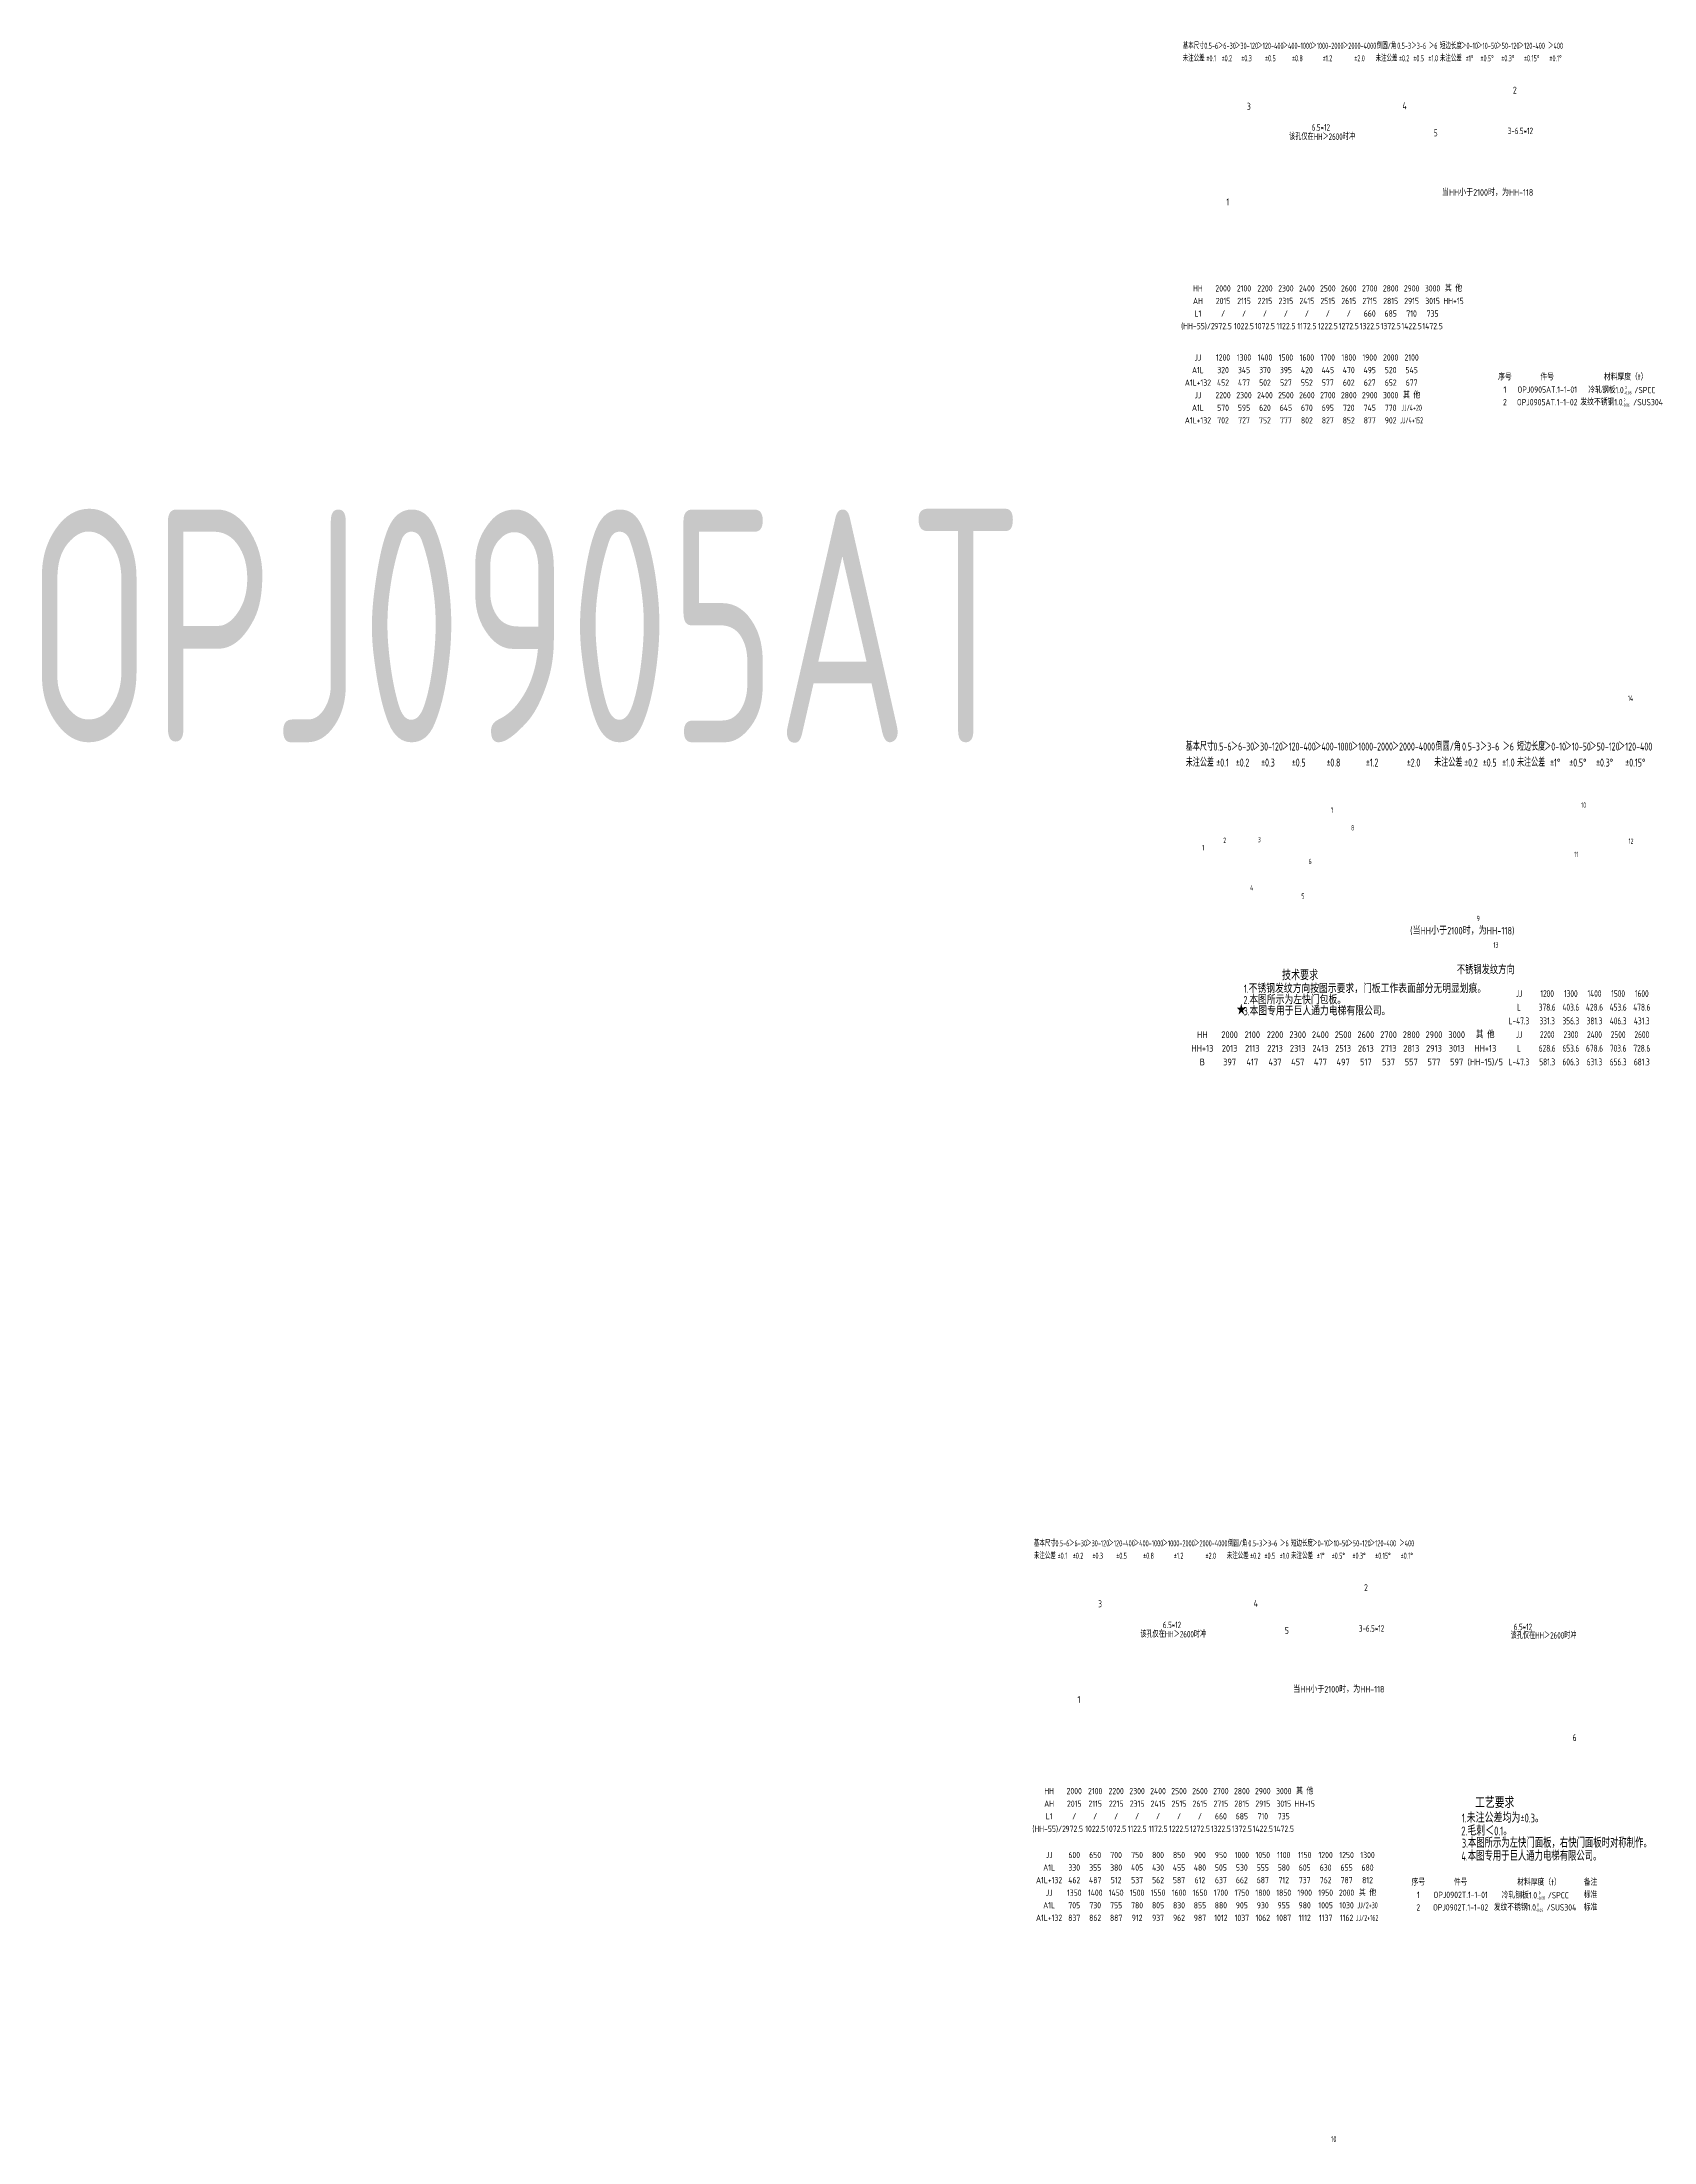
# Model space of a CAD drawing. Header units: inches. Extents: x 14216 to 120088, y -29410 to 23559.
# Drawn here: x 106158 to 113083, y 14538 to 23559 of the extents above; entities that cross this region are included whole.
import ezdxf
from ezdxf.enums import TextEntityAlignment as Align

# ---------------------------------------------------------------- set-up
doc = ezdxf.new("R2010")
doc.units = ezdxf.units.IN
doc.header["$LTSCALE"] = 0.3
doc.header["$MEASUREMENT"] = 0
doc.layers.add('2', color=2, linetype='Continuous')
doc.layers.add('2细实线', color=2, linetype='Continuous')
doc.layers.add('粗实线', color=7, linetype='Continuous', lineweight=30)
doc.styles.add('HZ', font='isocp2.shx', dxfattribs={"width": 0.7, "bigfont": 'hztxt.shx'})

msp = doc.modelspace()

# ---------------------------------------------------------------- texts
at = {"layer": '2', "color": 4, "style": 'HZ', "width": 0.7}
for s, height, p in [('2', 30, (112477.095, 23337.005)), ('3', 30, (111334.421, 23267.649)), ('4', 30, (112002.691, 23269.619)), ('5', 30, (112136.752, 23153.13)), ('1', 30, (111246.078, 22856.874)), ('14', 23.0238, (112970.749, 20728.19)), ('7', 23.024, (111694.018, 20246.566)), ('10', 23.0238, (112769.998, 20269.319)), ('2', 23.024, (111232.834, 20118.119)), ('3', 23.024, (111381.365, 20121.234)), ('8', 23.024, (111781.702, 20171.769)), ('12', 23.0238, (112973.696, 20114.35)), ('1', 23.024, (111141.536, 20086.542)), ('6', 23.024, (111599.372, 20027.447)), ('11', 23.0238, (112740.306, 20057.382)), ('4', 23.024, (111348.056, 19914.376)), ('5', 23.024, (111568.415, 19878.333)), ('9', 23.024, (112321.296, 19782.364)), ('13', 23.0238, (112393.077, 19668.492)), ('2', 30, (111837.796, 16904.182)), ('3', 30, (110695.122, 16834.827)), ('4', 30, (111363.392, 16836.796)), ('5', 30, (111497.453, 16720.307)), ('1', 30, (110606.78, 16424.051)), ('6', 30, (112733.477, 16260.196)), ('10', 25, (111695.933, 14537.865))]:
    msp.add_text(s, height=height, dxfattribs=at).set_placement(p)
at = {"layer": '2', "color": 6, "style": 'HZ'}
for s, height, width, p in [('该孔仅在HH＞2600时冲', 28, 0.7, (111515.38, 23138.093)), ('不锈钢发纹方向', 35, 0.75, (112236.174, 19554.84)), ('1.不锈钢发纹方向按图示要求，门板工作表面部分无明显划痕。', 35, 0.8, (111320.984, 19474.155)), ('2.本图所示为左快门包板。', 35, 0.8, (111319.111, 19425.719)), ('3.本图专用于巨人通力电梯有限公司。', 35, 0.8, (111319.632, 19377.924)), ('该孔仅在HH＞2600时冲', 28, 0.7, (110876.081, 16705.27)), ('该孔仅在HH＞2600时冲', 28, 0.7, (112466.939, 16700.138)), ('2.毛刺＜0.1。', 38, 0.75, (112255.153, 15854.924)), ('1.未注公差均为±0.3。', 38, 0.75, (112257.299, 15910.319)), ('4.本图专用于巨人通力电梯有限公司。', 38, 0.7, (112255.675, 15746.328)), ('3.本图所示为左快门面板，右快门面板时对称制作。', 38, 0.7, (112257.787, 15802.537))]:
    msp.add_text(s, height=height, dxfattribs=dict(at, width=width)).set_placement(p)
at = {"layer": '2', "color": 6, "style": 'HZ', "width": 0.8}
for s, height, p in [('当HH小于2100时，为HH-118', 28, (112368.311, 22912.487)), ('(当HH小于2100时，为HH-118)', 32, (112259.397, 19741.055)), ('当HH小于2100时，为HH-118', 28, (111729.012, 16482.674))]:
    msp.add_text(s, height=height, dxfattribs=at).set_placement(p, align=Align.MIDDLE_CENTER)
at = {"layer": '2', "style": 'HZ', "width": 0.8}
for s, p in [('序号', (112442.677, 22119.649)), ('件号', (112624.352, 22119.649)), ('材料厚度（t）', (112961.238, 22119.649)), ('2', (112442.677, 22011.649)), ('1', (112442.677, 22065.649)), ('OPJ0905AT.1-1-02', (112624.352, 22011.649)), ('OPJ0905AT.1-1-01', (112624.352, 22065.649)), ('发纹不锈钢1.0   /SUS304 ', (112951.57, 22011.649)), ('冷轧钢板1.0   /SPCC', (112945.056, 22063.709)), ('序号', (112070.652, 15653.611)), ('1', (112070.652, 15599.611)), ('OPJ0902T.1-1-01', (112252.327, 15599.611)), ('件号', (112252.327, 15653.611)), ('冷轧钢板1.0   /SPCC', (112573.03, 15597.672)), ('材料厚度（t）', (112589.212, 15653.611)), ('标准', (112810.274, 15599.611)), ('备注', (112810.274, 15653.611)), ('2', (112070.652, 15545.611)), ('OPJ0902T.1-1-02', (112252.327, 15545.611)), ('发纹不锈钢1.0   /SUS304 ', (112579.545, 15545.611)), ('标准', (112810.274, 15545.611))]:
    msp.add_text(s, height=27, dxfattribs=at).set_placement(p, align=Align.MIDDLE_CENTER)
msp.add_text('★', height=38, dxfattribs=at).set_placement((111289.697, 19380.88))
at = {"layer": '2', "color": 6, "attachment_point": 5, "style": 'HZ'}
for s, insert, char_height in [('\\A1;6.5*12', (111651.992, 23191.987), 28), ('\\A1;3-6.5*12', (112509.066, 23177.052), 28), ('\\A1;OPJ0905AT', (108232.204, 21049.578), 1000), ('\\A1;6.5*12', (111012.693, 16759.164), 28), ('\\A1;3-6.5*12', (111869.768, 16744.229), 28), ('\\A1;6.5*12', (112520.254, 16750.573), 28)]:
    msp.add_mtext(s, dxfattribs=dict(at, insert=insert, char_height=char_height))
at = {"layer": '2', "char_height": 13.728, "attachment_point": 1, "style": 'HZ'}
for s, insert in [(' 0\\P-0.06', (112945.939, 22029.123)), (' 0\\P-0.08', (112953.163, 22081.561)), (' 0\\P-0.08', (112581.138, 15615.523)), (' 0\\P-0.06', (112573.914, 15563.086))]:
    msp.add_mtext(s, dxfattribs=dict(at, insert=insert))
at = {"layer": '2细实线', "linetype": 'ByBlock', "style": 'HZ', "width": 0.65}
for s, height, p in [('基本尺寸', 26.73, (111105.366, 23542.506)), ('0.5-6', 26.73, (111181.101, 23542.506)), ('＞6-30', 26.73, (111247.926, 23542.506)), ('＞30-120', 26.73, (111332.571, 23542.506)), ('＞120-400', 26.73, (111435.036, 23542.506)), ('＞400-1000', 26.73, (111550.866, 23542.506)), ('＞1000-2000', 26.73, (111680.061, 23542.506)), ('＞2000-4000', 26.73, (111818.166, 23542.506)), ('倒圆/角', 26.73, (111933.996, 23542.506)), ('0.5-3', 26.73, (112009.731, 23542.506)), ('＞3-6', 26.73, (112072.101, 23542.506)), ('＞6', 26.73, (112134.471, 23542.506)), ('短边长度', 26.73, (112210.206, 23542.506)), ('＞0-10', 26.73, (112290.396, 23542.506)), ('＞10-50', 26.73, (112366.131, 23542.506)), ('＞50-120', 26.73, (112455.231, 23542.506)), ('＞120-400', 26.73, (112557.696, 23542.506)), ('＞400', 26.73, (112660.161, 23542.506)), ('未注公差', 26.73, (111105.366, 23489.046)), ('%%p0.1', 26.73, (111181.101, 23489.046)), ('%%p0.2', 26.73, (111247.926, 23489.046)), ('%%p0.3', 26.73, (111332.571, 23489.046)), ('%%p0.5', 26.73, (111435.036, 23489.046)), ('%%p0.8', 26.73, (111550.866, 23489.046)), ('%%p1.2', 26.73, (111680.061, 23489.046)), ('%%p2.0', 26.73, (111818.166, 23489.046)), ('未注公差', 26.73, (111933.996, 23489.046)), ('%%p0.2', 26.73, (112009.731, 23489.046)), ('%%p0.5', 26.73, (112072.101, 23489.046)), ('%%p1.0', 26.73, (112134.471, 23489.046)), ('未注公差', 26.73, (112210.206, 23489.046)), ('%%p1%%d', 26.73, (112290.396, 23489.046)), ('%%p0.5%%d', 26.73, (112366.131, 23489.046)), ('%%p0.3%%d', 26.73, (112455.231, 23489.046)), ('%%p0.15%%d', 26.73, (112557.696, 23489.046)), ('%%p0.1%%d', 26.73, (112660.161, 23489.046)), ('未注公差', 34.4278, (111132.012, 20463.427)), ('基本尺寸', 34.4278, (111132.012, 20532.283)), ('0.5-6', 34.4278, (111229.557, 20532.283)), ('%%p0.1', 34.4278, (111229.557, 20463.427)), ('＞6-30', 34.4278, (111315.626, 20532.283)), ('%%p0.2', 34.4278, (111315.626, 20463.427)), ('＞30-120', 34.4278, (111424.648, 20532.283)), ('%%p0.3', 34.4278, (111424.648, 20463.427)), ('＞120-400', 34.4278, (111556.621, 20532.283)), ('%%p0.5', 34.4278, (111556.621, 20463.427)), ('＞400-1000', 34.4278, (111705.808, 20532.283)), ('%%p0.8', 34.4278, (111705.808, 20463.427)), ('＞1000-2000', 34.4278, (111872.208, 20532.283)), ('%%p1.2', 34.4278, (111872.208, 20463.427)), ('＞2000-4000', 34.4278, (112050.085, 20532.283)), ('%%p2.0', 34.4278, (112050.085, 20463.427)), ('未注公差', 34.4278, (112199.272, 20463.427)), ('倒圆/角', 34.4278, (112199.272, 20532.283)), ('0.5-3', 34.4278, (112296.817, 20532.283)), ('%%p0.2', 34.4278, (112296.817, 20463.427)), ('＞3-6', 34.4278, (112377.149, 20532.283)), ('%%p0.5', 34.4278, (112377.149, 20463.427)), ('%%p1.0', 34.4278, (112457.48, 20463.427)), ('＞6', 34.4278, (112457.48, 20532.283)), ('未注公差', 34.4278, (112555.026, 20463.427)), ('短边长度', 34.4278, (112555.026, 20532.283)), ('＞0-10', 34.4278, (112658.309, 20532.283)), ('%%p1%%d', 34.4278, (112658.309, 20463.427)), ('＞10-50', 34.4278, (112755.854, 20532.283)), ('%%p0.5%%d', 34.4278, (112755.854, 20463.427)), ('＞50-120', 34.4278, (112870.613, 20532.283)), ('%%p0.3%%d', 34.4278, (112870.613, 20463.427)), ('＞120-400', 34.4278, (113002.587, 20532.283)), ('%%p0.15%%d', 34.4278, (113002.587, 20463.427)), ('未注公差', 26.73, (110466.068, 17056.223)), ('基本尺寸', 26.73, (110466.068, 17109.683)), ('0.5-6', 26.73, (110541.803, 17109.683)), ('%%p0.1', 26.73, (110541.803, 17056.223)), ('＞6-30', 26.73, (110608.628, 17109.683)), ('%%p0.2', 26.73, (110608.628, 17056.223)), ('＞30-120', 26.73, (110693.273, 17109.683)), ('%%p0.3', 26.73, (110693.273, 17056.223)), ('＞120-400', 26.73, (110795.738, 17109.683)), ('%%p0.5', 26.73, (110795.738, 17056.223)), ('＞400-1000', 26.73, (110911.568, 17109.683)), ('%%p0.8', 26.73, (110911.568, 17056.223)), ('＞1000-2000', 26.73, (111040.763, 17109.683)), ('%%p1.2', 26.73, (111040.763, 17056.223)), ('＞2000-4000', 26.73, (111178.868, 17109.683)), ('%%p2.0', 26.73, (111178.868, 17056.223)), ('未注公差', 26.73, (111294.698, 17056.223)), ('倒圆/角', 26.73, (111294.698, 17109.683)), ('0.5-3', 26.73, (111370.433, 17109.683)), ('%%p0.2', 26.73, (111370.433, 17056.223)), ('＞3-6', 26.73, (111432.803, 17109.683)), ('%%p0.5', 26.73, (111432.803, 17056.223)), ('%%p1.0', 26.73, (111495.173, 17056.223)), ('＞6', 26.73, (111495.173, 17109.683)), ('未注公差', 26.73, (111570.908, 17056.223)), ('短边长度', 26.73, (111570.908, 17109.683)), ('＞0-10', 26.73, (111651.098, 17109.683)), ('%%p1%%d', 26.73, (111651.098, 17056.223)), ('＞10-50', 26.73, (111726.833, 17109.683)), ('%%p0.5%%d', 26.73, (111726.833, 17056.223)), ('＞50-120', 26.73, (111815.933, 17109.683)), ('%%p0.3%%d', 26.73, (111815.933, 17056.223)), ('＞120-400', 26.73, (111918.398, 17109.683)), ('%%p0.15%%d', 26.73, (111918.398, 17056.223)), ('＞400', 26.73, (112020.863, 17109.683)), ('%%p0.1%%d', 26.73, (112020.863, 17056.223))]:
    msp.add_text(s, height=height, dxfattribs=at).set_placement(p, align=Align.MIDDLE_CENTER)
at = {"layer": '2细实线', "style": 'HZ'}
for s, height, width, p in [('HH', 27, 0.8, (111123.816, 22500.433)), ('2000', 27, 0.8, (111231.816, 22500.433)), ('2100', 27, 0.8, (111321.816, 22500.433)), ('2200', 27, 0.8, (111411.816, 22500.433)), ('2300', 27, 0.8, (111501.816, 22500.433)), ('2400', 27, 0.8, (111591.816, 22500.433)), ('2500', 27, 0.8, (111681.816, 22500.433)), ('2600', 27, 0.8, (111771.816, 22500.433)), ('2700', 27, 0.8, (111861.816, 22500.433)), ('2800', 27, 0.8, (111951.816, 22500.433)), ('2900', 27, 0.8, (112041.816, 22500.433)), ('3000', 27, 0.8, (112131.816, 22500.433)), ('其 他', 27, 0.8, (112221.816, 22500.433)), ('AH', 27, 0.8, (111123.816, 22446.433)), ('L1', 27, 0.8, (111123.816, 22392.433)), ('2015', 27, 0.8, (111231.816, 22446.433)), ('/', 27, 0.8, (111231.816, 22392.433)), ('2115', 27, 0.8, (111321.816, 22446.433)), ('/', 27, 0.8, (111321.816, 22392.433)), ('2215', 27, 0.8, (111411.816, 22446.433)), ('/', 27, 0.8, (111411.816, 22392.433)), ('2315', 27, 0.8, (111501.816, 22446.433)), ('/', 27, 0.8, (111501.816, 22392.433)), ('2415', 27, 0.8, (111591.816, 22446.433)), ('/', 27, 0.8, (111591.816, 22392.433)), ('2515', 27, 0.8, (111681.816, 22446.433)), ('/', 27, 0.8, (111681.816, 22392.433)), ('2615', 27, 0.8, (111771.816, 22446.433)), ('/', 27, 0.8, (111771.816, 22392.433)), ('2715', 27, 0.8, (111861.816, 22446.433)), ('660', 27, 0.8, (111861.816, 22392.433)), ('2815', 27, 0.8, (111951.816, 22446.433)), ('685', 27, 0.8, (111951.816, 22392.433)), ('2915', 27, 0.8, (112041.816, 22446.433)), ('710', 27, 0.8, (112041.816, 22392.433)), ('3015', 27, 0.8, (112131.816, 22446.433)), ('735', 27, 0.8, (112131.816, 22392.433)), ('HH+15', 27, 0.8, (112221.816, 22446.433)), ('(HH-55)/2', 27, 0.8, (111123.816, 22338.433)), ('972.5', 27, 0.8, (111231.816, 22338.433)), ('1022.5', 27, 0.8, (111321.816, 22338.433)), ('1072.5', 27, 0.8, (111411.816, 22338.433)), ('1122.5', 27, 0.8, (111501.816, 22338.433)), ('1172.5', 27, 0.8, (111591.816, 22338.433)), ('1222.5', 27, 0.8, (111681.816, 22338.433)), ('1272.5', 27, 0.8, (111771.816, 22338.433)), ('1322.5', 27, 0.8, (111861.816, 22338.433)), ('1372.5', 27, 0.8, (111951.816, 22338.433)), ('1422.5', 27, 0.8, (112041.816, 22338.433)), ('1472.5', 27, 0.8, (112131.816, 22338.433)), ('JJ', 27, 0.8, (111123.816, 22203.63)), ('1200', 27, 0.8, (111231.816, 22203.63)), ('1300', 27, 0.8, (111321.816, 22203.63)), ('1400', 27, 0.8, (111411.816, 22203.63)), ('1500', 27, 0.8, (111501.816, 22203.63)), ('1600', 27, 0.8, (111591.816, 22203.63)), ('1700', 27, 0.8, (111681.816, 22203.63)), ('1800', 27, 0.8, (111771.816, 22203.63)), ('1900', 27, 0.8, (111861.816, 22203.63)), ('2000', 27, 0.8, (111951.816, 22203.63)), ('2100', 27, 0.8, (112041.816, 22203.63)), ('A1L+132', 27, 0.8, (111123.816, 22095.63)), ('A1L', 27, 0.8, (111123.816, 22149.63)), ('452', 27, 0.8, (111231.816, 22095.63)), ('320', 27, 0.8, (111231.816, 22149.63)), ('345', 27, 0.8, (111321.816, 22149.63)), ('477', 27, 0.8, (111321.816, 22095.63)), ('370', 27, 0.8, (111411.816, 22149.63)), ('502', 27, 0.8, (111411.816, 22095.63)), ('395', 27, 0.8, (111501.816, 22149.63)), ('527', 27, 0.8, (111501.816, 22095.63)), ('420', 27, 0.8, (111591.816, 22149.63)), ('552', 27, 0.8, (111591.816, 22095.63)), ('445', 27, 0.8, (111681.816, 22149.63)), ('577', 27, 0.8, (111681.816, 22095.63)), ('470', 27, 0.8, (111771.816, 22149.63)), ('602', 27, 0.8, (111771.816, 22095.63)), ('495', 27, 0.8, (111861.816, 22149.63)), ('627', 27, 0.8, (111861.816, 22095.63)), ('652', 27, 0.8, (111951.816, 22095.63)), ('520', 27, 0.8, (111951.816, 22149.63)), ('545', 27, 0.8, (112041.816, 22149.63)), ('677', 27, 0.8, (112041.816, 22095.63)), ('JJ', 27, 0.8, (111123.816, 22041.63)), ('2200', 27, 0.8, (111231.816, 22041.63)), ('2300', 27, 0.8, (111321.816, 22041.568)), ('2400', 27, 0.8, (111411.816, 22041.568)), ('2500', 27, 0.8, (111501.816, 22041.568)), ('2600', 27, 0.8, (111591.816, 22041.568)), ('2700', 27, 0.8, (111681.816, 22041.63)), ('2800', 27, 0.8, (111771.816, 22041.63)), ('2900', 27, 0.8, (111861.816, 22041.63)), ('3000', 27, 0.8, (111951.816, 22041.63)), ('其 他', 27, 0.8, (112041.816, 22041.63)), ('A1L+132', 27, 0.8, (111123.816, 21933.63)), ('A1L', 27, 0.8, (111123.816, 21987.63)), ('570', 27, 0.8, (111231.816, 21987.63)), ('702', 27, 0.8, (111231.816, 21933.63)), ('595', 27, 0.8, (111321.816, 21987.568)), ('727', 27, 0.8, (111321.816, 21933.568)), ('752', 27, 0.8, (111411.816, 21933.568)), ('620', 27, 0.8, (111411.816, 21987.568)), ('645', 27, 0.8, (111501.816, 21987.568)), ('777', 27, 0.8, (111501.816, 21933.568)), ('670', 27, 0.8, (111591.816, 21987.568)), ('802', 27, 0.8, (111591.816, 21933.568)), ('695', 27, 0.8, (111681.816, 21987.63)), ('827', 27, 0.8, (111681.816, 21933.63)), ('852', 27, 0.8, (111771.816, 21933.63)), ('720', 27, 0.8, (111771.816, 21987.63)), ('745', 27, 0.8, (111861.816, 21987.63)), ('877', 27, 0.8, (111861.816, 21933.63)), ('770', 27, 0.8, (111951.816, 21987.63)), ('902', 27, 0.8, (111951.816, 21933.63)), ('JJ/4+152', 25.8823, 0.65, (112041.816, 21933.63)), ('JJ/4+20', 25.8823, 0.65, (112041.816, 21987.63)), ('HH', 29.2613, 0.8, (111142.904, 19294.428)), ('2000', 29.2613, 0.8, (111259.949, 19294.428)), ('2100', 29.2613, 0.8, (111357.487, 19294.428)), ('2200', 29.2613, 0.8, (111455.024, 19294.428)), ('2300', 29.2613, 0.8, (111552.562, 19294.428)), ('2400', 29.2613, 0.8, (111650.099, 19294.428)), ('2500', 29.2613, 0.8, (111747.637, 19294.428)), ('2600', 29.2613, 0.8, (111845.174, 19294.428)), ('2700', 29.2613, 0.8, (111942.712, 19294.428)), ('2800', 29.2613, 0.8, (112040.249, 19294.428)), ('2900', 29.2613, 0.8, (112137.787, 19294.428)), ('3000', 29.2613, 0.8, (112235.324, 19294.428)), ('其 他', 29.2613, 0.8, (112358.362, 19294.428)), ('HH+13', 29.2613, 0.8, (111142.904, 19235.906)), ('2013', 29.2613, 0.8, (111259.949, 19235.906)), ('2113', 29.2613, 0.8, (111357.487, 19235.906)), ('2213', 29.2613, 0.8, (111455.024, 19235.906)), ('2313', 29.2613, 0.8, (111552.562, 19235.906)), ('2413', 29.2613, 0.8, (111650.099, 19235.906)), ('2513', 29.2613, 0.8, (111747.637, 19235.906)), ('2613', 29.2613, 0.8, (111845.174, 19235.906)), ('2713', 29.2613, 0.8, (111942.712, 19235.906)), ('2813', 29.2613, 0.8, (112040.249, 19235.906)), ('2913', 29.2613, 0.8, (112137.787, 19235.906)), ('3013', 29.2613, 0.8, (112235.324, 19235.906)), ('HH+13', 29.2613, 0.8, (112358.362, 19235.906)), ('B', 29.261, 0.8, (111142.904, 19177.383)), ('397', 29.2613, 0.8, (111259.949, 19177.383)), ('417', 29.2613, 0.8, (111357.487, 19177.383)), ('437', 29.2613, 0.8, (111455.024, 19177.383)), ('457', 29.2613, 0.8, (111552.562, 19177.383)), ('477', 29.2613, 0.8, (111650.099, 19177.383)), ('497', 29.2613, 0.8, (111747.637, 19177.383)), ('517', 29.2613, 0.8, (111845.174, 19177.383)), ('537', 29.2613, 0.8, (111942.712, 19177.383)), ('557', 29.2613, 0.8, (112040.249, 19177.383)), ('577', 29.2613, 0.8, (112137.787, 19177.383)), ('597', 29.2613, 0.8, (112235.324, 19177.383)), ('(HH-15)/5', 29.2613, 0.8, (112358.362, 19177.383)), ('HH', 27, 0.8, (110484.518, 16045.307)), ('2000', 27, 0.8, (110592.518, 16045.307)), ('2100', 27, 0.8, (110682.518, 16045.307)), ('2200', 27, 0.8, (110772.518, 16045.307)), ('2300', 27, 0.8, (110862.518, 16045.307)), ('2400', 27, 0.8, (110952.518, 16045.307)), ('2500', 27, 0.8, (111042.518, 16045.307)), ('2600', 27, 0.8, (111132.518, 16045.307)), ('2700', 27, 0.8, (111222.517, 16045.307)), ('2800', 27, 0.8, (111312.517, 16045.307)), ('2900', 27, 0.8, (111402.517, 16045.307)), ('3000', 27, 0.8, (111492.517, 16045.307)), ('其 他', 27, 0.8, (111582.517, 16045.307)), ('AH', 27, 0.8, (110484.518, 15991.307)), ('2015', 27, 0.8, (110592.518, 15991.307)), ('2115', 27, 0.8, (110682.518, 15991.307)), ('2215', 27, 0.8, (110772.518, 15991.307)), ('2315', 27, 0.8, (110862.518, 15991.307)), ('2415', 27, 0.8, (110952.518, 15991.307)), ('2515', 27, 0.8, (111042.518, 15991.307)), ('2615', 27, 0.8, (111132.518, 15991.307)), ('2715', 27, 0.8, (111222.517, 15991.307)), ('2815', 27, 0.8, (111312.517, 15991.307)), ('2915', 27, 0.8, (111402.517, 15991.307)), ('3015', 27, 0.8, (111492.517, 15991.307)), ('HH+15', 27, 0.8, (111582.517, 15991.307)), ('(HH-55)/2', 27, 0.8, (110484.518, 15883.307)), ('L1', 27, 0.8, (110484.518, 15937.307)), ('972.5', 27, 0.8, (110592.518, 15883.307)), ('/', 27, 0.8, (110592.518, 15937.307)), ('1022.5', 27, 0.8, (110682.518, 15883.307)), ('/', 27, 0.8, (110682.518, 15937.307)), ('1072.5', 27, 0.8, (110772.518, 15883.307)), ('/', 27, 0.8, (110772.518, 15937.307)), ('1122.5', 27, 0.8, (110862.518, 15883.307)), ('/', 27, 0.8, (110862.518, 15937.307)), ('1172.5', 27, 0.8, (110952.518, 15883.307)), ('/', 27, 0.8, (110952.518, 15937.307)), ('1222.5', 27, 0.8, (111042.518, 15883.307)), ('/', 27, 0.8, (111042.518, 15937.307)), ('1272.5', 27, 0.8, (111132.518, 15883.307)), ('/', 27, 0.8, (111132.518, 15937.307)), ('1322.5', 27, 0.8, (111222.517, 15883.307)), ('660', 27, 0.8, (111222.517, 15937.307)), ('1372.5', 27, 0.8, (111312.517, 15883.307)), ('685', 27, 0.8, (111312.517, 15937.307)), ('1422.5', 27, 0.8, (111402.517, 15883.307)), ('710', 27, 0.8, (111402.517, 15937.307)), ('1472.5', 27, 0.8, (111492.517, 15883.307)), ('735', 27, 0.8, (111492.517, 15937.307)), ('A1L', 27, 0.8, (110484.518, 15716.807)), ('JJ', 27, 0.8, (110484.518, 15770.807)), ('330', 27, 0.8, (110592.518, 15716.807)), ('600', 27, 0.8, (110592.518, 15770.807)), ('355', 27, 0.8, (110682.518, 15716.807)), ('650', 27, 0.8, (110682.518, 15770.807)), ('380', 27, 0.8, (110772.518, 15716.807)), ('700', 27, 0.8, (110772.518, 15770.807)), ('405', 27, 0.8, (110862.518, 15716.807)), ('750', 27, 0.8, (110862.518, 15770.807)), ('430', 27, 0.8, (110952.518, 15716.807)), ('800', 27, 0.8, (110952.518, 15770.807)), ('455', 27, 0.8, (111042.518, 15716.807)), ('850', 27, 0.8, (111042.518, 15770.807)), ('480', 27, 0.8, (111132.518, 15716.807)), ('900', 27, 0.8, (111132.518, 15770.807)), ('950', 27, 0.8, (111222.517, 15770.807)), ('505', 27, 0.8, (111222.517, 15716.807)), ('1000', 27, 0.8, (111312.517, 15770.807)), ('530', 27, 0.8, (111312.517, 15716.807)), ('1050', 27, 0.8, (111402.517, 15770.807)), ('555', 27, 0.8, (111402.517, 15716.807)), ('1100', 27, 0.8, (111492.517, 15770.807)), ('580', 27, 0.8, (111492.517, 15716.807)), ('1150', 27, 0.8, (111582.517, 15770.807)), ('605', 27, 0.8, (111582.517, 15716.807)), ('1200', 27, 0.8, (111672.517, 15770.807)), ('630', 27, 0.8, (111672.517, 15716.807)), ('1250', 27, 0.8, (111762.517, 15770.807)), ('655', 27, 0.8, (111762.517, 15716.807)), ('1300', 27, 0.8, (111852.517, 15770.807)), ('680', 27, 0.8, (111852.517, 15716.807)), ('A1L+132', 27, 0.8, (110484.518, 15662.807)), ('JJ', 27, 0.8, (110484.518, 15608.807)), ('1350', 27, 0.8, (110592.518, 15608.807)), ('462', 27, 0.8, (110592.518, 15662.807)), ('1400', 27, 0.8, (110682.518, 15608.807)), ('487', 27, 0.8, (110682.518, 15662.807)), ('1450', 27, 0.8, (110772.518, 15608.807)), ('512', 27, 0.8, (110772.518, 15662.807)), ('1500', 27, 0.8, (110862.518, 15608.807)), ('537', 27, 0.8, (110862.518, 15662.807)), ('1550', 27, 0.8, (110952.518, 15608.807)), ('562', 27, 0.8, (110952.518, 15662.807)), ('1600', 27, 0.8, (111042.518, 15608.807)), ('587', 27, 0.8, (111042.518, 15662.807)), ('1650', 27, 0.8, (111132.518, 15608.807)), ('612', 27, 0.8, (111132.518, 15662.807)), ('1700', 27, 0.8, (111222.517, 15608.807)), ('637', 27, 0.8, (111222.517, 15662.807)), ('1750', 27, 0.8, (111312.517, 15608.807)), ('662', 27, 0.8, (111312.517, 15662.807)), ('1800', 27, 0.8, (111402.517, 15608.807)), ('687', 27, 0.8, (111402.517, 15662.807)), ('1850', 27, 0.8, (111492.517, 15608.807)), ('712', 27, 0.8, (111492.517, 15662.807)), ('1900', 27, 0.8, (111582.517, 15608.807)), ('737', 27, 0.8, (111582.517, 15662.807)), ('1950', 27, 0.8, (111672.517, 15608.807)), ('762', 27, 0.8, (111672.517, 15662.807)), ('2000', 27, 0.8, (111762.517, 15608.807)), ('787', 27, 0.8, (111762.517, 15662.807)), ('其 他', 27, 0.8, (111852.517, 15608.807)), ('812', 27, 0.8, (111852.517, 15662.807)), ('A1L', 27, 0.8, (110484.518, 15554.807)), ('705', 27, 0.8, (110592.518, 15554.807)), ('730', 27, 0.8, (110682.518, 15554.807)), ('755', 27, 0.8, (110772.518, 15554.807)), ('780', 27, 0.8, (110862.518, 15554.807)), ('805', 27, 0.8, (110952.518, 15554.807)), ('830', 27, 0.8, (111042.518, 15554.807)), ('855', 27, 0.8, (111132.518, 15554.807)), ('880', 27, 0.8, (111222.517, 15554.807)), ('905', 27, 0.8, (111312.517, 15554.807)), ('930', 27, 0.8, (111402.517, 15554.807)), ('955', 27, 0.8, (111492.517, 15554.807)), ('980', 27, 0.8, (111582.517, 15554.807)), ('1005', 27, 0.8, (111672.517, 15554.807)), ('1030', 27, 0.8, (111762.517, 15554.807)), ('JJ/2+30', 25.8823, 0.65, (111852.517, 15554.807)), ('A1L+132', 27, 0.8, (110484.518, 15500.807)), ('837', 27, 0.8, (110592.518, 15500.807)), ('862', 27, 0.8, (110682.518, 15500.807)), ('887', 27, 0.8, (110772.518, 15500.807)), ('912', 27, 0.8, (110862.518, 15500.807)), ('937', 27, 0.8, (110952.518, 15500.807)), ('962', 27, 0.8, (111042.518, 15500.807)), ('987', 27, 0.8, (111132.518, 15500.807)), ('1012', 27, 0.8, (111222.517, 15500.807)), ('1037', 27, 0.8, (111312.517, 15500.807)), ('1062', 27, 0.8, (111402.517, 15500.807)), ('1087', 27, 0.8, (111492.517, 15500.807)), ('1112', 27, 0.8, (111582.517, 15500.807)), ('1137', 27, 0.8, (111672.517, 15500.807)), ('1162', 27, 0.8, (111762.517, 15500.807)), ('JJ/2+162', 25.8823, 0.65, (111850.683, 15500.807))]:
    msp.add_text(s, height=height, dxfattribs=dict(at, width=width)).set_placement(p, align=Align.MIDDLE_CENTER)
at = {"layer": '2细实线', "char_height": 29.376, "attachment_point": 5, "style": 'HZ'}
for s, insert, width in [('JJ', (112503.022, 19471.31), 138.33404), ('1200', (112624.217, 19471.31), 99.1598), ('1300', (112725.825, 19471.31), 99.1598), ('1400', (112827.434, 19471.31), 99.1598), ('1500', (112929.042, 19471.31), 99.1598), ('1600', (113030.65, 19471.31), 99.1598), ('L', (112503.022, 19412.548), 138.33404), ('378.6', (112624.217, 19412.548), 99.1598), ('403.6', (112725.825, 19412.548), 99.1598), ('428.6', (112827.434, 19412.548), 99.1598), ('453.6', (112929.042, 19412.548), 99.1598), ('478.6', (113030.65, 19412.548), 99.1598), ('L-47.3', (112503.022, 19353.787), 138.33404), ('JJ', (112503.022, 19295.025), 138.33404), ('331.3', (112624.217, 19353.787), 99.1598), ('2200', (112624.217, 19295.025), 99.1598), ('356.3', (112725.825, 19353.787), 99.1598), ('2300', (112725.825, 19295.025), 99.1598), ('381.3', (112827.434, 19353.787), 99.1598), ('2400', (112827.434, 19295.025), 99.1598), ('406.3', (112929.042, 19353.787), 99.1598), ('2500', (112929.042, 19295.025), 99.1598), ('431.3', (113030.65, 19353.787), 99.1598), ('2600', (113030.65, 19295.025), 99.1598), ('L', (112503.022, 19236.264), 138.33404), ('628.6', (112624.217, 19236.264), 99.1598), ('653.6', (112725.825, 19236.264), 99.1598), ('678.6', (112827.434, 19236.264), 99.1598), ('703.6', (112929.042, 19236.264), 99.1598), ('728.6', (113030.65, 19236.264), 99.1598), ('L-47.3', (112503.022, 19177.503), 138.33404), ('581.3', (112624.217, 19177.503), 99.1598), ('606.3', (112725.825, 19177.503), 99.1598), ('631.3', (112827.434, 19177.503), 99.1598), ('656.3', (112929.042, 19177.503), 99.1598), ('681.3', (113030.65, 19177.503), 99.1598)]:
    msp.add_mtext(s, dxfattribs=dict(at, insert=insert, width=width))
at = {"layer": '粗实线', "color": 3, "linetype": 'Continuous', "lineweight": -3, "style": 'HZ', "width": 0.7}
for s, height, p in [('技术要求', 41, (111485.131, 19528.832)), ('工艺要求', 48, (112314.694, 15972.238))]:
    msp.add_text(s, height=height, dxfattribs=at).set_placement(p)

doc.saveas('drawing.dxf')
